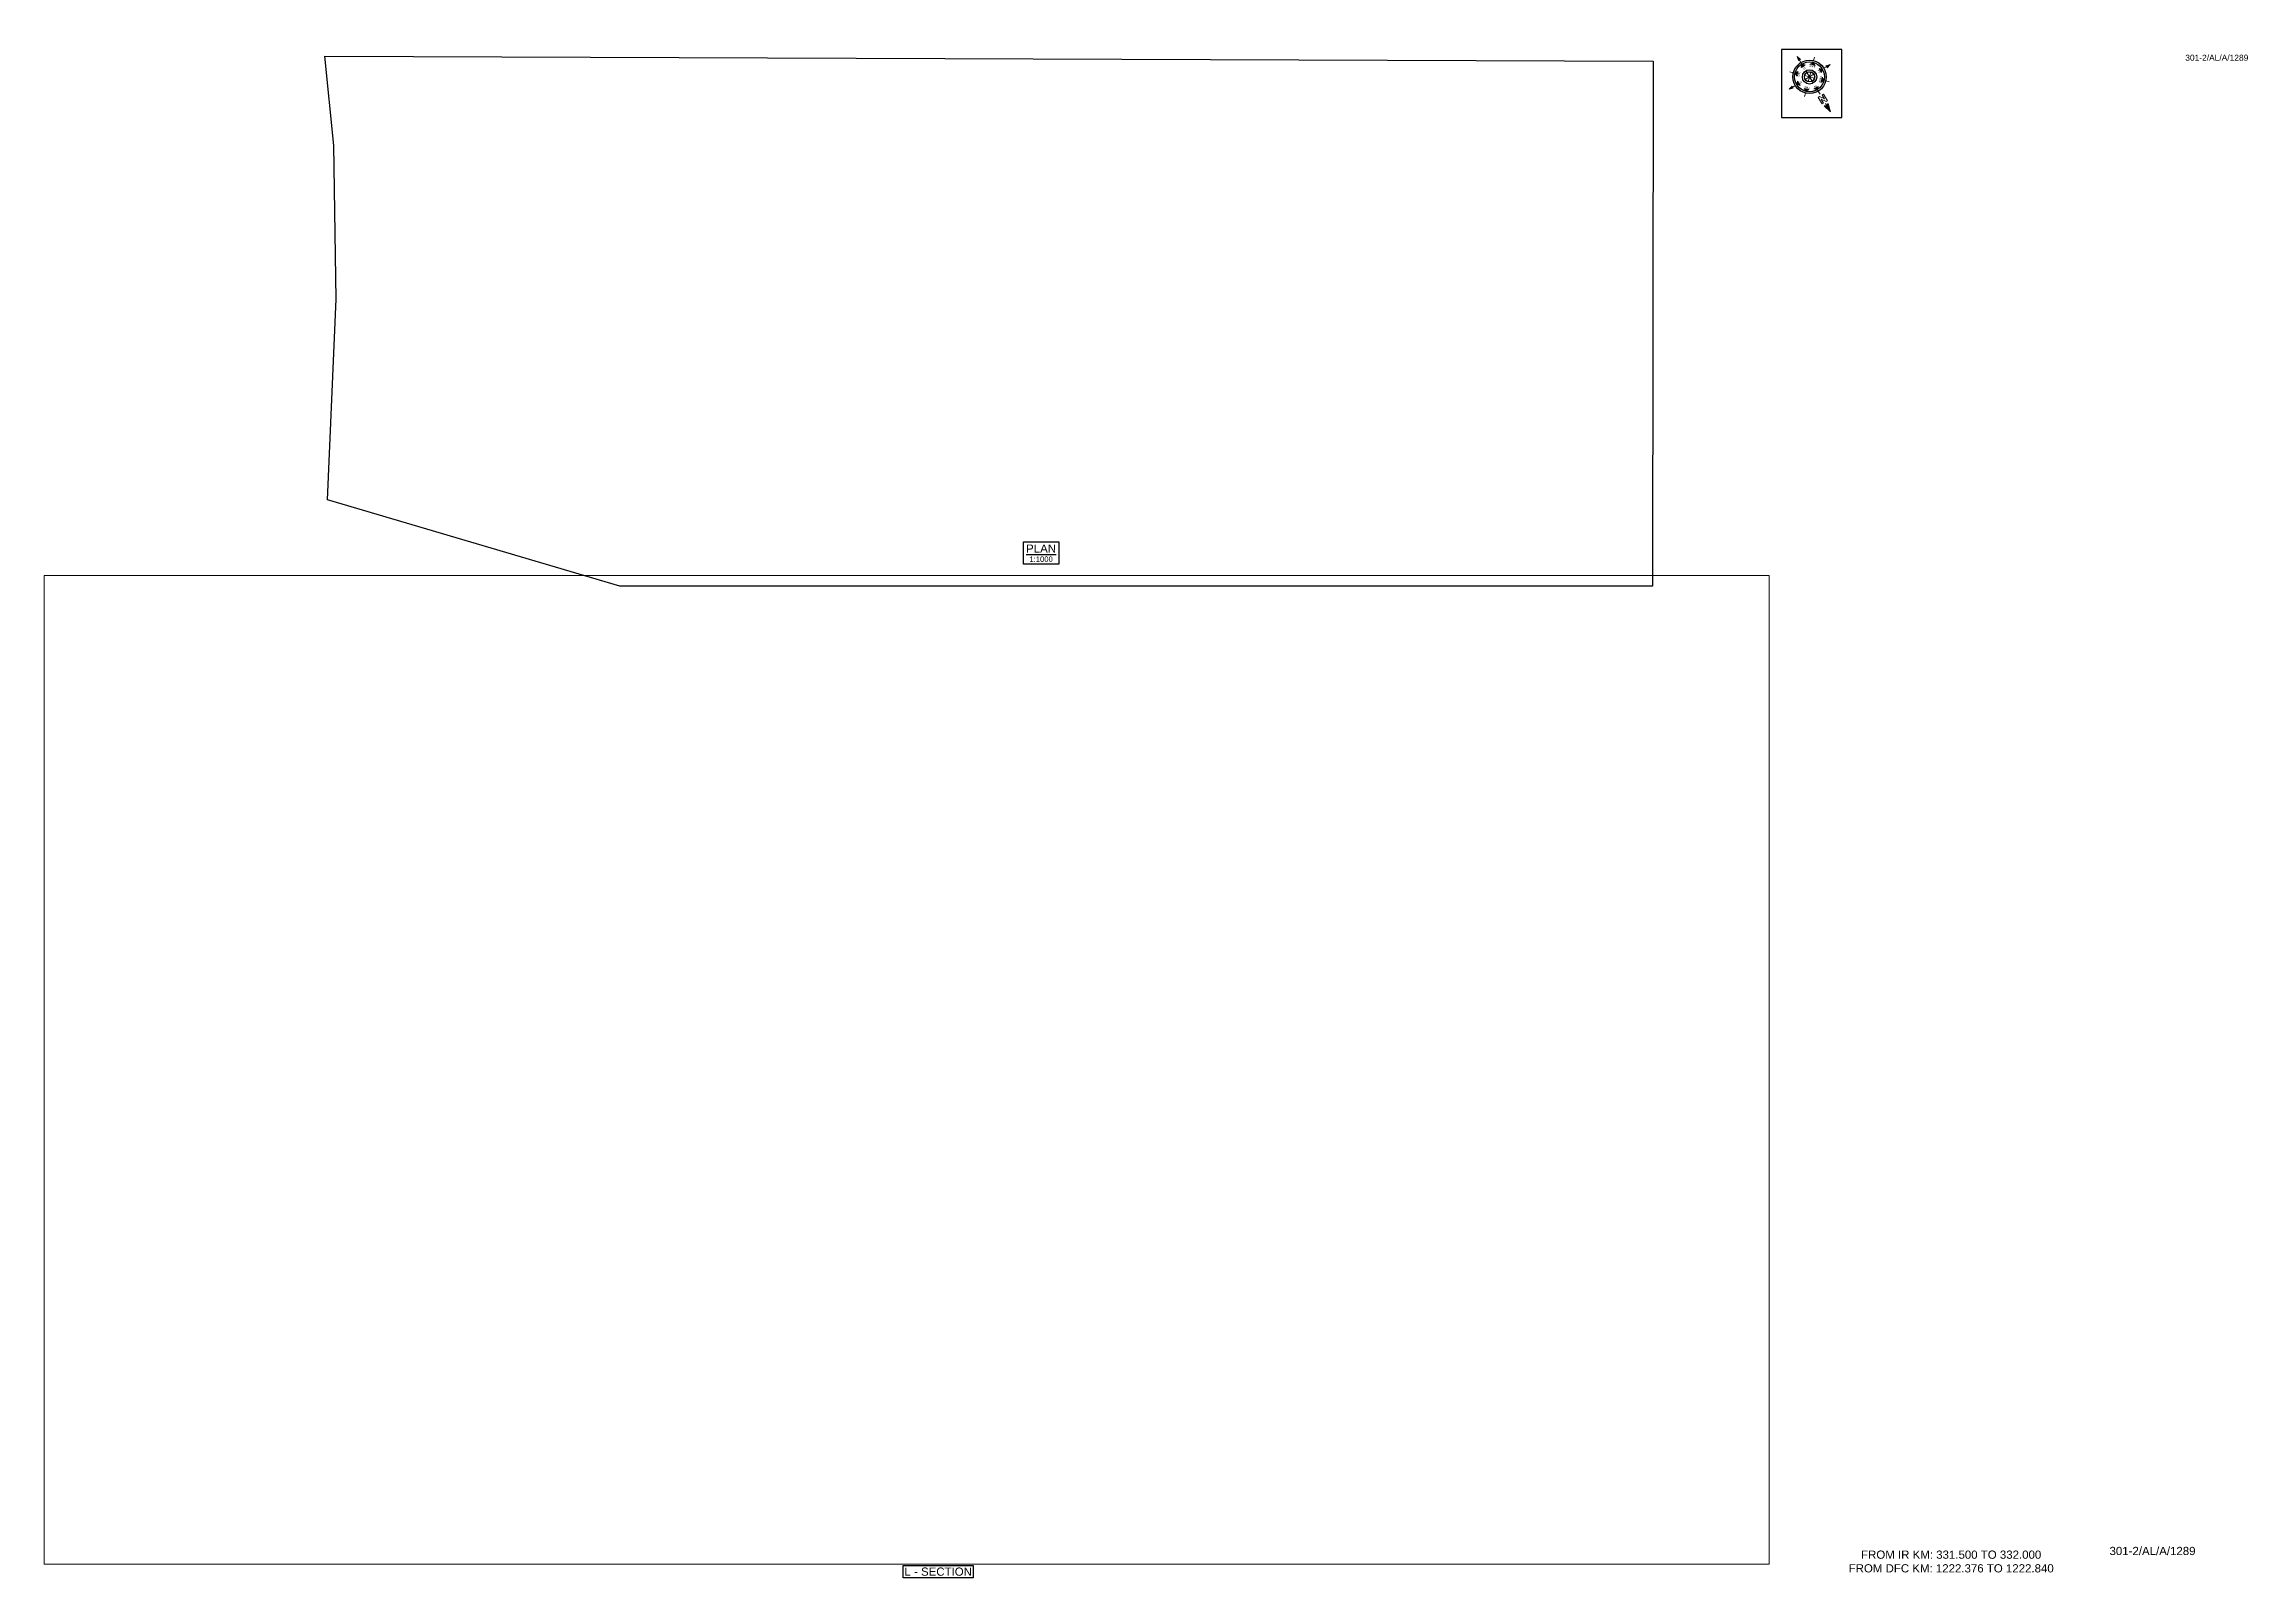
# Paper-space layout '1289' of a CAD drawing. Header units: metres. Extents: x 18 to 825, y 20 to 581.
import ezdxf
from ezdxf.enums import TextEntityAlignment as Align

# ---------------------------------------------------------------- set-up
doc = ezdxf.new("R2010")
doc.units = ezdxf.units.M
doc.header["$MEASUREMENT"] = 0
doc.layers.get('Defpoints').update_dxf_attribs({"color": 5})
doc.layers.add('title', color=7, linetype='Continuous')
doc.styles.get("Standard").update_dxf_attribs({"font": 'arial.ttf'})
doc.styles.add('Style-Arial', font='arial.ttf')

# ---------------------------------------------------------------- blocks, each defined once
blk = doc.blocks.new('N')
for points in [[(0, 8.41), (-0.49, 6.68), (0, 6.93)], [(0.49, 6.68), (0, 6.93), (0, 8.41)], [(-4.93, 0), (-4.07, 0.25), (-4.19, 0)], [(-4.07, -0.25), (-4.19, 0), (-4.93, 0)], [(-3.08, 0), (-2.59, 0.49), (-2.59, -0.49)], [(-2.18, 2.18), (-1.48, 2.18), (-2.18, 1.48)], [(0, 3.08), (0.49, 2.59), (-0.49, 2.59)], [(2.18, 2.18), (2.18, 1.48), (1.48, 2.18)], [(3.08, 0), (2.59, -0.49), (2.59, 0.49)], [(4.07, 0.25), (4.19, 0), (4.93, 0)], [(4.93, 0), (4.07, -0.25), (4.19, 0)], [(-2.18, -2.18), (-2.18, -1.48), (-1.48, -2.18)], [(0, -3.08), (-0.49, -2.59), (0.49, -2.59)], [(0, -4.93), (-0.25, -4.07), (0, -4.19)], [(0.25, -4.07), (0, -4.19), (0, -4.93)], [(2.18, -2.18), (1.48, -2.18), (2.18, -1.48)]]:
    blk.add_hatch(color=7).paths.add_polyline_path(points, flags=0)
h = blk.add_hatch(color=7)
h.paths.add_polyline_path([(0, -3.08), (0, -3.46, 1), (0, 3.46), (0, 3.08, -1)])
h.paths.add_polyline_path([(0, 1.05), (0, 1.48, 1), (0, -1.48), (0, -1.05, -1)])
at = {"color": 7, "linetype": 'ByBlock', "lineweight": 13}
for p, q in [((-0.61, 4.57), (-0.61, 6.12)), ((-0.61, 6.12), (-0.3, 6.12)), ((-0.3, 6.12), (0.32, 5.19)), ((0.32, 4.57), (-0.3, 5.5)), ((-0.3, 5.5), (-0.3, 4.57)), ((0.32, 5.19), (0.32, 6.12)), ((0.32, 6.12), (0.64, 6.12)), ((0.64, 6.12), (0.64, 4.57))]:
    blk.add_line(p, q, dxfattribs=at)
at = {"color": 7, "lineweight": 13}
for p, q in [((0, 6.41), (0, 7.28)), ((-3.46, 0), (-4.19, 0)), ((-2.45, 2.45), (-2.97, 2.97)), ((1.05, 0), (-1.05, 0)), ((-1.05, 0), (1.05, 0)), ((-0.74, 0.74), (0.74, -0.74)), ((0.74, 0.74), (-0.74, -0.74)), ((0.74, -0.74), (-0.74, 0.74)), ((-0.74, -0.74), (0.74, 0.74)), ((0, 3.46), (0, 4.19)), ((0, 3.46), (0, 3.08)), ((0, 1.05), (0, 1.48)), ((0, 1.05), (0, -1.05)), ((0, -1.05), (0, 1.05)), ((2.45, 2.45), (2.97, 2.97)), ((3.46, 0), (4.19, 0)), ((-2.45, -2.45), (-2.97, -2.97)), ((0, -1.05), (0, -1.48)), ((0, -3.46), (0, -3.08)), ((0, -3.46), (0, -4.19)), ((2.45, -2.45), (2.97, -2.97))]:
    blk.add_line(p, q, dxfattribs=at)
at = {"color": 7, "linetype": 'ByBlock', "lineweight": 13}
for points in [[(-0.3, 4.57), (-0.61, 4.57)], [(0.32, 4.57), (0.64, 4.57)]]:
    blk.add_lwpolyline(points, dxfattribs=at)
at = {"color": 7, "lineweight": 13}
for points in [[(0, 8.41), (-0.49, 6.68), (0, 6.93), (0, 6.93)], [(0.49, 6.68), (0, 6.93), (0, 8.41), (0, 8.41)], [(-4.93, 0), (-4.07, 0.25), (-4.19, 0), (-4.19, 0)], [(-4.07, -0.25), (-4.19, 0), (-4.93, 0), (-4.93, 0)], [(-3.08, 0), (-2.59, 0.49), (-2.59, -0.49), (-2.59, -0.49)], [(-2.18, 2.18), (-1.48, 2.18), (-2.18, 1.48), (-2.18, 1.48)], [(0, 3.08), (0.49, 2.59), (-0.49, 2.59), (-0.49, 2.59)], [(2.18, 2.18), (2.18, 1.48), (1.48, 2.18), (1.48, 2.18)], [(3.08, 0), (2.59, -0.49), (2.59, 0.49), (2.59, 0.49)], [(4.07, 0.25), (4.19, 0), (4.93, 0), (4.93, 0)], [(4.93, 0), (4.07, -0.25), (4.19, 0), (4.19, 0)], [(-2.18, -2.18), (-2.18, -1.48), (-1.48, -2.18), (-1.48, -2.18)], [(0, -3.08), (-0.49, -2.59), (0.49, -2.59), (0.49, -2.59)], [(0, -4.93), (-0.25, -4.07), (0, -4.19), (0, -4.19)], [(0.25, -4.07), (0, -4.19), (0, -4.93), (0, -4.93)], [(2.18, -2.18), (1.48, -2.18), (2.18, -1.48), (2.18, -1.48)]]:
    blk.add_lwpolyline(points, close=True, dxfattribs=at)
at = {"color": 7}
for radius in [3.46, 3.08, 1.48, 1.05]:
    blk.add_circle((0, 0), radius, dxfattribs=at)
for s, rotation, p in [('W', 90, (-2.1, 0)), ('NW', 45, (-1.48, 1.48)), ('NE', 315, (1.48, 1.48)), ('E', 270, (1.97, 0)), ('SW', 135, (-1.48, -1.48)), ('SE', 225, (1.48, -1.48))]:
    blk.add_text(s, height=0.6, rotation=rotation, dxfattribs=at).set_placement(p, align=Align.CENTER)
for s, p in [('N', (0, 2.1)), ('S', (0, -2.47))]:
    blk.add_text(s, height=0.6, dxfattribs=at).set_placement(p, align=Align.CENTER)

psp = doc.layouts.new('1289')

# ---------------------------------------------------------------- linework, layer by layer
psp.add_lwpolyline([(332.72, 20), (332.72, 24.6), (358.25, 24.6), (358.25, 20)], close=True)
at = {"layer": 'Defpoints'}
psp.add_lwpolyline([(121.18, 576.61), (607.01, 574.77), (606.76, 382.74), (229.03, 382.74), (122.17, 414.29), (125.3, 487.75), (124.4, 543.92)], close=True, dxfattribs=at)
at = {"layer": 'title', "color": 7, "linetype": 'Continuous', "lineweight": -3}
psp.add_lwpolyline([(376.75, 398.91), (389.63, 398.91), (389.63, 390.76), (376.75, 390.76)], close=True, dxfattribs=at)

# ---------------------------------------------------------------- texts
at = {"style": 'Style-Arial'}
for height, p in [(2.2, (801.62, 574.91)), (3, (773.92, 28.36))]:
    psp.add_text('301-2/AL/A/1289', height=height, dxfattribs=at).set_placement(p)
at = {"insert": (663.59, 30.01), "char_height": 3, "attachment_point": 1, "style": 'Style-Arial'}
psp.add_mtext_dynamic_manual_height_columns('\\pxqc;FROM IR KM: 331.500 TO 332.000\\P{\\C1;FROM DFC KM: 1222.376 TO 1222.840}', width=104.8357, gutter_width=17.5, heights=[0], dxfattribs=at)
at = {"layer": 'title', "color": 7, "linetype": 'Continuous', "lineweight": -3, "style": 'Style-Arial'}
for s, height, p in [('%%UPLAN', 3, (383.14, 396.47)), ('1:1000', 2, (383.14, 392.6))]:
    psp.add_text(s, height=height, dxfattribs=at).set_placement(p, align=Align.MIDDLE)
at = {"layer": 'title', "style": 'Style-Arial'}
psp.add_text('L - SECTION', height=3, rotation=0.00006, dxfattribs=at).set_placement((345.5, 22.3), align=Align.MIDDLE_CENTER)

# ---------------------------------------------------------------- viewports
at = {"layer": 'Defpoints', "view_twist_angle": 211.03439127}
vp = psp.add_viewport(center=(364.09, 479.67), size=(485.82, 193.8765), view_center_point=(1221627.57, -3229756.06), view_height=193.8765, dxfattribs=at)
vp.dxf.flags = 0x10000  # cut along an outline
vp.dxf.clipping_boundary_handle = psp.add_lwpolyline([(121.18, 576.61), (607.01, 574.77), (606.76, 382.74), (229.03, 382.74), (122.17, 414.29), (125.3, 487.75), (124.4, 543.92)], format="xyb", close=True, dxfattribs={"invisible": 1}).dxf.handle
at = {"layer": 'Defpoints', "view_target_point": (25202.58, -2062.92)}
psp.add_viewport(center=(333.96, 205.8), size=(630.96, 361.6033), view_center_point=(-2.31, 5603.92), view_height=361.6033, status=3, dxfattribs=at)

# ---------------------------------------------------------------- wipeouts: each hides what was drawn before it
psp.add_wipeout([(653.96, 579), (676, 579), (676, 554.19), (653.96, 554.19)])

# ---------------------------------------------------------------- next in the draw order: linework, layer by layer
psp.add_lwpolyline([(676, 579), (653.96, 579), (653.96, 554.19), (676, 554.19)], close=True)

# ---------------------------------------------------------------- next in the draw order: block references
at = {"xscale": 1.77154152297335, "yscale": 1.77154152297335, "zscale": 1.77154152297335, "rotation": 211.0343912723542}
psp.add_blockref('N', (664.2, 569), dxfattribs=at)
psp.add_blockref('N', (664.2, 569), dxfattribs=at)

doc.saveas('drawing.dxf')
